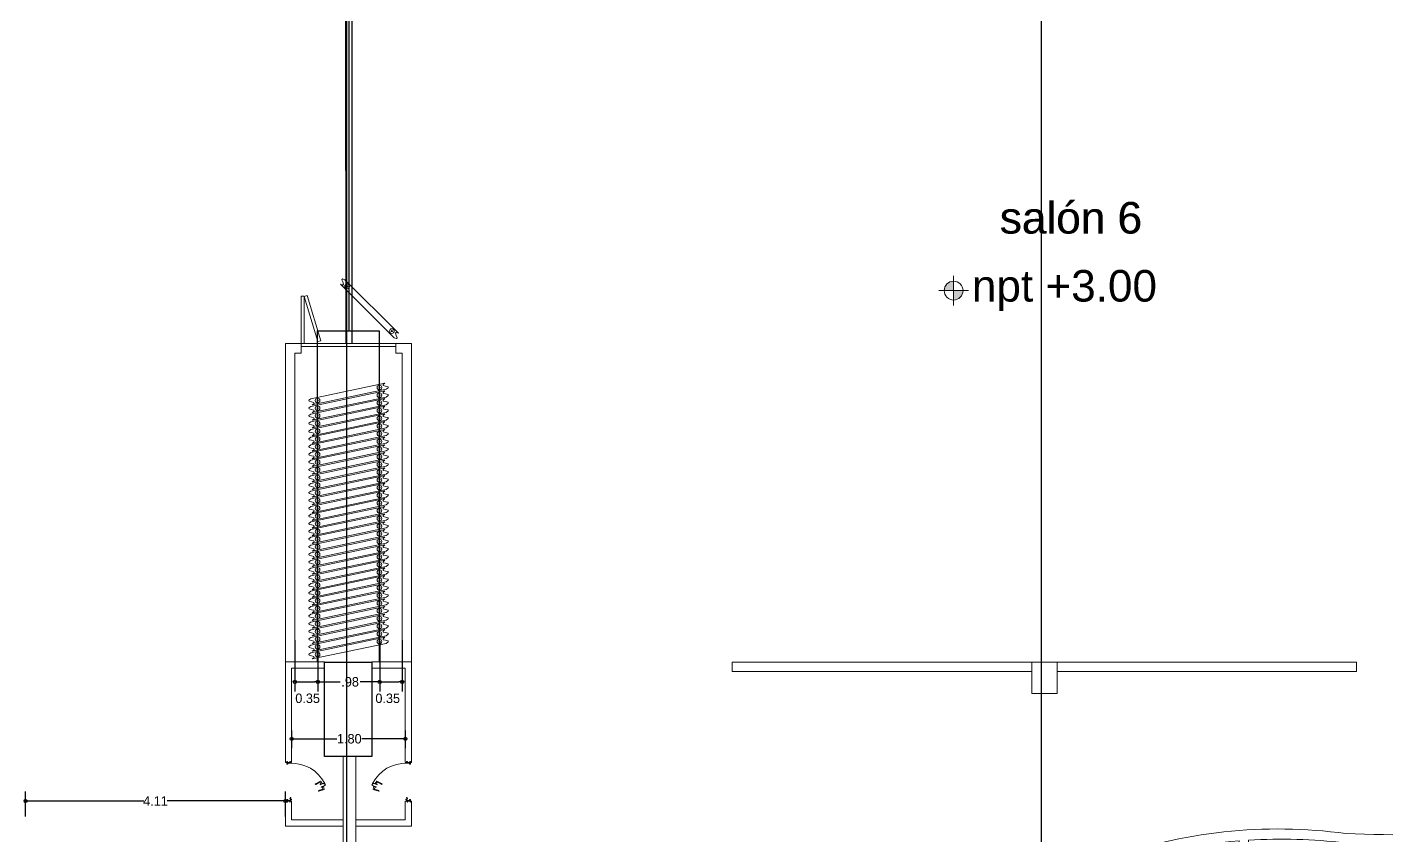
# Model space of a CAD drawing. Header units: millimetres. Extents: x 744843 to 745492, y 2520966 to 2521458.
# Drawn here: x 745366.24 to 745387.77, y 2521106.87 to 2521119.69 of the extents above; entities that cross this region are included whole.
import ezdxf

# ---------------------------------------------------------------- set-up
doc = ezdxf.new("R2010")
doc.units = ezdxf.units.MM
doc.header["$PDMODE"] = 35
doc.header["$PDSIZE"] = 1
doc.linetypes.add('CENTRO2', pattern=[28.575, 19.05, -3.175, 3.175, -3.175])
for name, color, linetype in [('A-Columnas_Pppal', 3, 'Continuous'), ('A_Cotas_Paños', 8, 'Continuous'), ('A_Ejes', 8, 'Continuous'), ('A_Muros_Mobiles', 16, 'Continuous')]:
    doc.layers.add(name, color=color, linetype=linetype)
for name, color, linetype, lineweight in [('A-Columnas_Secun', 74, 'Continuous', 20), ('A_Muros', 30, 'Continuous', 20), ('A_Muros_Concreto', 3, 'Continuous', 0), ('A_Niveles', 1, 'Continuous', 20), ('A_Puertas', 8, 'Continuous', 0), ('A_Textos', 4, 'Continuous', 20)]:
    doc.layers.add(name, color=color, linetype=linetype, lineweight=lineweight)
doc.styles.add('Arial', font='arial.ttf', dxfattribs={"height": 1})
doc.dimstyles.new('EJES', dxfattribs={"dimtxt": 0.25, "dimasz": 0.25, "dimexe": 0.5, "dimexo": 0.25, "dimgap": 0.01, "dimtad": 0, "dimtih": 1, "dimtoh": 1, "dimzin": 4, "dimdsep": 46, "dimtxsty": 'Standard', "dimblk": 'ORIGIN', "dimcen": 0.09, "dimclrd": 8, "dimclre": 8, "dimclrt": 4, "dimadec": 1, "dimazin": 0, "dimtfac": 1, "dimtofl": 0, "dimtmove": 2, "dimatfit": 3, "dimfxl": 0.15, "dimtolj": 1, "dimtzin": 0, "dimlwd": -1, "dimlwe": -1, "dimarcsym": 0})

# ---------------------------------------------------------------- blocks, each defined once
blk = doc.blocks.new('A$C05567849')
at = {"layer": 'A_Muros_Mobiles', "color": 8, "linetype": 'ByBlock', "lineweight": 5}
for p, q in [((-12, 0), (-12.35, -0.17)), ((-12, 0), (0, 0)), ((0, 0), (-0.35, -0.17)), ((-12.35, -0.17), (-12.35, -0.33)), ((-12, -0.5), (-12.35, -0.33)), ((-12, -0.5), (-11.65, -0.67)), ((-12, -1), (-11.65, -0.83)), ((0, -1), (-12, -1)), ((-11.65, -0.83), (-11.65, -0.67)), ((-0.35, -0.17), (-0.35, -0.33)), ((0, -0.5), (-0.35, -0.33)), ((0, -0.5), (0.35, -0.67)), ((0, -1), (0.35, -0.83)), ((0.35, -0.83), (0.35, -0.67))]:
    blk.add_line(p, q, dxfattribs=at)
for centre, radius in [((-11, -0.5), 0.373), ((-11, -0.5), 0.0915), ((-1, -0.5), 0.373), ((-1, -0.5), 0.0915)]:
    blk.add_circle(centre, radius, dxfattribs=at)
blk = doc.blocks.new('A_Puerta_60')
at = {"layer": 'A_Puertas'}
for p, q in [((0.056, 0.61), (0.001, 0.61)), ((0.452, 0.271), (0.455, 0.266)), ((0.534, 0.316), (0.453, 0.274)), ((0.458, 0.265), (0.524, 0.3)), ((0.528, 0.298), (0.539, 0.269)), ((0.574, 0.281), (0.53, 0.262)), ((0.53, 0.262), (0.541, 0.27)), ((0.531, 0.258), (0.53, 0.262)), ((0.576, 0.278), (0.531, 0.258)), ((0.537, 0.316), (0.562, 0.279)), ((0.561, 0.279), (0.541, 0.27)), ((0.591, 0.243), (0.546, 0.224)), ((0.546, 0.224), (0.548, 0.22)), ((0.592, 0.239), (0.548, 0.22)), ((0.548, 0.22), (0.561, 0.223)), ((0.573, 0.194), (0.56, 0.222)), ((0.574, 0.281), (0.561, 0.279)), ((0.582, 0.232), (0.561, 0.223)), ((0.576, 0.278), (0.574, 0.281)), ((0.58, 0.278), (0.579, 0.279)), ((0.592, 0.239), (0.582, 0.232)), ((0.592, 0.189), (0.583, 0.232)), ((0.591, 0.243), (0.592, 0.239)), ((0.594, 0.246), (0.594, 0.245)), ((0.055, 0), (0.001, 0)), ((0.025, 0.009), (0.026, 0.009)), ((0.025, 0.008), (0.025, 0.009)), ((0.026, 0.008), (0.025, 0.008)), ((0.055, 0.009), (0.026, 0.009)), ((0.055, 0.008), (0.026, 0.008)), ((0.048, 0.045), (0.049, 0.045)), ((0.061, 0.016), (0.048, 0.045)), ((0.049, 0.045), (0.05, 0.045)), ((0.062, 0.016), (0.05, 0.045)), ((0.051, 0.053), (0.066, 0.059)), ((0.051, 0.045), (0.062, 0.05)), ((0.06, 0.024), (0.051, 0.045)), ((0.059, 0.055), (0.053, 0.053)), ((0.063, 0.049), (0.054, 0.045)), ((0.054, 0.045), (0.062, 0.026)), ((0.057, 0.009), (0.056, 0.009)), ((0.058, 0.008), (0.056, 0.008)), ((0.062, 0.05), (0.059, 0.055)), ((0.066, 0.058), (0.06, 0.056)), ((0.06, 0.056), (0.063, 0.049)), ((0.071, 0.029), (0.06, 0.024)), ((0.062, 0.026), (0.071, 0.03)), ((0.066, 0.058), (0.066, 0.06)), ((0.066, 0.059), (0.066, 0.058)), ((0.081, 0.026), (0.066, 0.019)), ((0.067, 0.02), (0.073, 0.023)), ((0.071, 0.03), (0.074, 0.024)), ((0.073, 0.023), (0.071, 0.029)), ((0.074, 0.024), (0.08, 0.026)), ((0.08, 0.026), (0.081, 0.025)), ((0.08, 0.026), (0.081, 0.026)), ((0.501, 0.157), (0.5, 0.163)), ((0.502, 0.166), (0.572, 0.19)), ((0.591, 0.186), (0.505, 0.155))]:
    blk.add_line(p, q, dxfattribs=at)
for points in [[(0.047, 0.625), (0.055, 0.625, -0.414214), (0.056, 0.624), (0.056, 0.601, -0.414214), (0.055, 0.6), (0.017, 0.6, 0.414214), (0.016, 0.599), (0.016, 0.587, -0.414214), (0.015, 0.586), (0.001, 0.586, -0.414214), (0, 0.587), (0, 0.624, -0.414214), (0.001, 0.625), (0.009, 0.625), (0.009, 0.624), (0.001, 0.624, 0.414214), (0.001, 0.624), (0.001, 0.587, 0.414214), (0.001, 0.587), (0.015, 0.587, 0.414214), (0.015, 0.587), (0.015, 0.599, -0.414214), (0.017, 0.601), (0.055, 0.601, 0.414214), (0.056, 0.601), (0.056, 0.624, 0.414214), (0.055, 0.624), (0.047, 0.624)], [(0.598, 0.278), (0.607, 0.259), (0.598, 0.255), (0.6, 0.249), (0.594, 0.246), (0.594, 0.245), (0.609, 0.251, 2.414214), (0.608, 0.252), (0.601, 0.249), (0.599, 0.255), (0.612, 0.26), (0.611, 0.261), (0.609, 0.26), (0.601, 0.279), (0.603, 0.28), (0.603, 0.281), (0.59, 0.276), (0.587, 0.281), (0.594, 0.284, 2.414214), (0.594, 0.285), (0.58, 0.279), (0.58, 0.278), (0.586, 0.281), (0.589, 0.274)], [(0.047, -0.015), (0.055, -0.015, 0.414214), (0.056, -0.014), (0.056, 0.009, 0.414214), (0.055, 0.01), (0.017, 0.01, -0.414214), (0.016, 0.011), (0.016, 0.023, 0.414214), (0.015, 0.024), (0.001, 0.024, 0.414214), (0, 0.023), (0, -0.014, 0.414214), (0.001, -0.015), (0.009, -0.015), (0.009, -0.014), (0.001, -0.014, -0.414214), (0.001, -0.014), (0.001, 0.023, -0.414214), (0.001, 0.023), (0.015, 0.023, -0.414214), (0.015, 0.023), (0.015, 0.011, 0.414214), (0.017, 0.009), (0.055, 0.009, -0.414214), (0.055, 0.009), (0.055, -0.014, -0.414214), (0.055, -0.014), (0.047, -0.014)]]:
    blk.add_lwpolyline(points, format="xyb", close=True, dxfattribs=at)
at = {"layer": 'A_Puertas', "const_width": 0.0000495}
for points in [[(0.055, 0.052), (0.052, 0.051, -1), (0.051, 0.053), (0.566, 0.273), (0.594, 0.285, -1), (0.595, 0.283), (0.592, 0.282), (0.593, 0.282), (0.595, 0.283, 1), (0.594, 0.286), (0.566, 0.273), (0.051, 0.053, 1), (0.052, 0.051), (0.055, 0.052)], [(0.068, 0.022), (0.065, 0.021, 1), (0.066, 0.019), (0.581, 0.239), (0.609, 0.251, 1), (0.608, 0.253), (0.605, 0.252), (0.605, 0.252), (0.608, 0.254, -1), (0.609, 0.251), (0.581, 0.239), (0.066, 0.019, -1), (0.065, 0.021), (0.068, 0.023)]]:
    blk.add_lwpolyline(points, format="xyb", close=True, dxfattribs=at)
at = {"layer": 'A_Puertas'}
blk.add_circle((0.062, 0.011), 0.002, dxfattribs=at)
for centre, radius, start, end in [((0.074, 0.006), 0.595, 27.5357, 91.828), ((0.454, 0.272), 0.00247, 115.6787, 214.5431), ((0.457, 0.267), 0.00247, 214.5431, 291.9397), ((0.525, 0.297), 0.00247, 12.4846, 111.9397), ((0.535, 0.314), 0.00247, 34.5431, 115.6787), ((0.052, 0.052), 0.000999, 113.5139, 23.5139), ((0.062, 0.011), 0.00499, 220.5452, 203.6468), ((0.066, 0.02), 0.000999, 23.5139, 293.5139), ((0.503, 0.163), 0.00247, 115.088, 192.4846), ((0.504, 0.158), 0.00247, 192.4846, 291.349), ((0.571, 0.193), 0.00247, 295.088, 34.5431), ((0.59, 0.188), 0.00247, 291.349, 12.4846)]:
    blk.add_arc(centre, radius, start, end, dxfattribs=at)
blk = doc.blocks.new('_Origin')
at = {"color": 0, "linetype": 'ByBlock', "lineweight": -2}
blk.add_line((0, 0), (-1, 0), dxfattribs=at)
blk.add_circle((0, 0), 0.5, dxfattribs=at)
blk = doc.blocks.new('*D170')
at = {"layer": 'A_Cotas_Paños', "color": 8, "transparency": 16777216}
for p, q in [((745370.839, 2521109.964), (745370.839, 2521109.164)), ((745371.819, 2521109.964), (745371.819, 2521109.164)), ((745370.889, 2521109.314), (745371.191, 2521109.314)), ((745371.769, 2521109.314), (745371.511, 2521109.314))]:
    blk.add_line(p, q, dxfattribs=at)
at = {"layer": 'Defpoints', "color": 0, "transparency": 16777216}
for p in [(745370.839, 2521110.114), (745371.819, 2521110.114), (745370.839, 2521109.314)]:
    blk.add_point(p, dxfattribs=at)
at = {"layer": 'A_Cotas_Paños', "color": 8, "transparency": 16777216, "xscale": 0.05, "yscale": 0.05, "zscale": 0.05, "rotation": 180}
blk.add_blockref('_Origin', (745370.839, 2521109.314), dxfattribs=at)
at = {"layer": 'A_Cotas_Paños', "color": 8, "transparency": 16777216, "xscale": 0.05, "yscale": 0.05, "zscale": 0.05}
blk.add_blockref('_Origin', (745371.819, 2521109.314), dxfattribs=at)
at = {"layer": 'A_Cotas_Paños', "color": 4, "transparency": 16777216, "insert": (745371.351, 2521109.314), "char_height": 0.15, "attachment_point": 5}
blk.add_mtext('\\A1;.98', dxfattribs=at)
blk = doc.blocks.new('*D171')
at = {"layer": 'A_Cotas_Paños', "color": 8, "transparency": 16777216}
for p, q in [((745370.475, 2521109.975), (745370.475, 2521109.164)), ((745370.839, 2521109.964), (745370.839, 2521109.164)), ((745370.525, 2521109.314), (745370.789, 2521109.314))]:
    blk.add_line(p, q, dxfattribs=at)
at = {"layer": 'Defpoints', "color": 0, "transparency": 16777216}
for p in [(745370.475, 2521110.125), (745370.839, 2521110.114), (745370.839, 2521109.314)]:
    blk.add_point(p, dxfattribs=at)
at = {"layer": 'A_Cotas_Paños', "color": 8, "transparency": 16777216, "xscale": 0.05, "yscale": 0.05, "zscale": 0.05, "rotation": 180}
blk.add_blockref('_Origin', (745370.475, 2521109.314), dxfattribs=at)
at = {"layer": 'A_Cotas_Paños', "color": 8, "transparency": 16777216, "xscale": 0.05, "yscale": 0.05, "zscale": 0.05}
blk.add_blockref('_Origin', (745370.839, 2521109.314), dxfattribs=at)
at = {"layer": 'A_Cotas_Paños', "color": 4, "transparency": 16777216, "insert": (745370.678, 2521109.053), "char_height": 0.15, "attachment_point": 5}
blk.add_mtext('\\A1;0.35', dxfattribs=at)
blk = doc.blocks.new('*D172')
at = {"layer": 'A_Cotas_Paños', "color": 8, "transparency": 16777216}
for p, q in [((745371.819, 2521109.964), (745371.819, 2521109.164)), ((745372.175, 2521109.975), (745372.175, 2521109.164)), ((745371.869, 2521109.314), (745372.125, 2521109.314))]:
    blk.add_line(p, q, dxfattribs=at)
at = {"layer": 'Defpoints', "color": 0, "transparency": 16777216}
for p in [(745371.819, 2521110.114), (745372.175, 2521110.125), (745372.175, 2521109.314)]:
    blk.add_point(p, dxfattribs=at)
at = {"layer": 'A_Cotas_Paños', "color": 8, "transparency": 16777216, "xscale": 0.05, "yscale": 0.05, "zscale": 0.05, "rotation": 180}
blk.add_blockref('_Origin', (745371.819, 2521109.314), dxfattribs=at)
at = {"layer": 'A_Cotas_Paños', "color": 8, "transparency": 16777216, "xscale": 0.05, "yscale": 0.05, "zscale": 0.05}
blk.add_blockref('_Origin', (745372.175, 2521109.314), dxfattribs=at)
at = {"layer": 'A_Cotas_Paños', "color": 4, "transparency": 16777216, "insert": (745371.946, 2521109.053), "char_height": 0.15, "attachment_point": 5}
blk.add_mtext('\\A1;0.35', dxfattribs=at)
blk = doc.blocks.new('*D205')
at = {"layer": 'A_Cotas_Paños', "color": 8, "transparency": 16777216}
for p, q in [((745370.425, 2521108.543), (745370.425, 2521108.262)), ((745370.475, 2521108.412), (745371.14, 2521108.412)), ((745372.175, 2521108.412), (745371.535, 2521108.412)), ((745372.225, 2521108.543), (745372.225, 2521108.262))]:
    blk.add_line(p, q, dxfattribs=at)
at = {"layer": 'Defpoints', "color": 0, "transparency": 16777216}
for p in [(745370.425, 2521108.693), (745372.225, 2521108.693), (745370.425, 2521108.412)]:
    blk.add_point(p, dxfattribs=at)
at = {"layer": 'A_Cotas_Paños', "color": 8, "transparency": 16777216, "xscale": 0.05, "yscale": 0.05, "zscale": 0.05, "rotation": 180}
blk.add_blockref('_Origin', (745370.425, 2521108.412), dxfattribs=at)
at = {"layer": 'A_Cotas_Paños', "color": 8, "transparency": 16777216, "xscale": 0.05, "yscale": 0.05, "zscale": 0.05}
blk.add_blockref('_Origin', (745372.225, 2521108.412), dxfattribs=at)
at = {"layer": 'A_Cotas_Paños', "color": 4, "transparency": 16777216, "insert": (745371.338, 2521108.412), "char_height": 0.15, "attachment_point": 5}
blk.add_mtext('\\A1;1.80', dxfattribs=at)
blk = doc.blocks.new('*D280')
at = {"layer": 'A_Cotas_Paños', "color": 8, "transparency": 16777216}
for p, q in [((745366.212, 2521107.18), (745366.212, 2521107.577)), ((745370.325, 2521107.18), (745370.325, 2521107.577)), ((745366.262, 2521107.427), (745368.084, 2521107.427)), ((745370.275, 2521107.427), (745368.454, 2521107.427))]:
    blk.add_line(p, q, dxfattribs=at)
at = {"layer": 'Defpoints', "color": 0, "transparency": 16777216}
for p in [(745366.212, 2521107.427), (745366.212, 2521107.03), (745370.325, 2521107.03)]:
    blk.add_point(p, dxfattribs=at)
at = {"layer": 'A_Cotas_Paños', "color": 8, "transparency": 16777216, "xscale": 0.05, "yscale": 0.05, "zscale": 0.05}
for p, rotation in [((745366.212, 2521107.427), 180.0000000324321), ((745370.325, 2521107.427), 3.2432057039955e-08)]:
    blk.add_blockref('_Origin', p, dxfattribs=dict(at, rotation=rotation))
at = {"layer": 'A_Cotas_Paños', "color": 4, "transparency": 16777216, "insert": (745368.269, 2521107.427), "char_height": 0.15, "attachment_point": 5}
blk.add_mtext('\\A1;4.11', dxfattribs=at)
blk = doc.blocks.new('niveles')
at = {"layer": 'A_Niveles'}
h = blk.add_hatch(color=256, dxfattribs=at)
h.paths.add_polyline_path([(-0.438, 0.174), (-0.289, 0.174), (-0.289, 0.323, 0.414214)])
h.paths.add_polyline_path([(-0.14, 0.174), (-0.289, 0.174), (-0.289, 0.025, 0.414214)])
for p, q in [((-0.289, 0.409), (-0.289, -0.061)), ((-0.525, 0.174), (-0.054, 0.174)), ((-0.479, 0.174), (-0.094, 0.174))]:
    blk.add_line(p, q, dxfattribs=at)
blk.add_circle((-0.289, 0.174), 0.149, dxfattribs=at)
at = {"layer": 'A_Textos', "ltscale": 0.0065, "width": 1.2}
blk.add_attdef('NIVEL', (0, 0), '', height=0.3, dxfattribs=at)

msp = doc.modelspace()

# ---------------------------------------------------------------- linework, layer by layer
at = {"layer": 'A-Columnas_Pppal'}
msp.add_lwpolyline([(745370.944, 2521109.629), (745371.694, 2521109.629), (745371.694, 2521108.13), (745370.944, 2521108.13)], close=True, dxfattribs=at)
at = {"layer": 'A-Columnas_Secun', "color": 8}
msp.add_lwpolyline([(745382.547, 2521109.629), (745382.147, 2521109.629), (745382.147, 2521109.13), (745382.547, 2521109.13)], close=True, dxfattribs=at)
at = {"layer": 'A_Ejes'}
for p, q in [((745371.3, 2521057.851), (745371.3, 2521173.138)), ((745382.3, 2521057.851), (745382.3, 2521173.138))]:
    msp.add_line(p, q, dxfattribs=at)
at = {"layer": 'A_Muros'}
for p, q in [((745387.29, 2521109.479), (745387.29, 2521109.629)), ((745382.547, 2521109.479), (745387.29, 2521109.479))]:
    msp.add_line(p, q, dxfattribs=at)
for points in [[(745370.475, 2521114.524), (745370.575, 2521114.524), (745370.575, 2521114.674), (745370.325, 2521114.674), (745370.325, 2521109.63), (745370.475, 2521109.63)], [(745372.325, 2521114.674), (745372.075, 2521114.674), (745372.075, 2521114.524), (745372.175, 2521114.524), (745372.175, 2521109.63), (745372.325, 2521109.63)], [(745371.239, 2521107.03), (745370.325, 2521107.03), (745370.325, 2521107.425), (745370.425, 2521107.425), (745370.425, 2521107.13), (745371.239, 2521107.13)], [(745371.439, 2521107.13), (745372.225, 2521107.13), (745372.225, 2521107.425), (745372.325, 2521107.425), (745372.325, 2521107.03), (745371.439, 2521107.03)]]:
    msp.add_lwpolyline(points, close=True, dxfattribs=at)
for points in [[(745370.944, 2521109.63), (745370.944, 2521109.63), (745370.325, 2521109.63), (745370.325, 2521108.036), (745370.348, 2521108.036), (745370.348, 2521108.05), (745370.357, 2521108.05), (745370.357, 2521108.05), (745370.349, 2521108.05, 0.414214), (745370.349, 2521108.049), (745370.349, 2521108.036), (745370.404, 2521108.036), (745370.404, 2521108.049, 0.414214), (745370.404, 2521108.05), (745370.396, 2521108.05), (745370.396, 2521108.05), (745370.405, 2521108.05), (745370.405, 2521108.036), (745370.425, 2521108.036), (745370.425, 2521109.53), (745370.944, 2521109.53)], [(745371.694, 2521109.63), (745371.694, 2521109.63), (745372.325, 2521109.63), (745372.325, 2521108.036), (745372.302, 2521108.036), (745372.302, 2521108.05), (745372.293, 2521108.05), (745372.293, 2521108.05), (745372.301, 2521108.05, -0.414214), (745372.301, 2521108.049), (745372.301, 2521108.036), (745372.247, 2521108.036), (745372.247, 2521108.049, -0.414214), (745372.247, 2521108.05), (745372.255, 2521108.05), (745372.255, 2521108.05), (745372.246, 2521108.05), (745372.246, 2521108.036), (745372.225, 2521108.036), (745372.225, 2521109.53), (745371.694, 2521109.53)]]:
    msp.add_lwpolyline(points, format="xyb", close=True, dxfattribs=at)
msp.add_lwpolyline([(745391.812, 2521107.486, -0.086676), (745387.119, 2521106.911, 0.122272), (745383.309, 2521106.496), (745383.373, 2521106.359, -0.071263), (745385.43, 2521106.793), (745385.43, 2521103.612), (745385.58, 2521103.612), (745385.58, 2521106.804, -0.046049), (745387.106, 2521106.762, 0.011206), (745387.736, 2521106.744), (745387.736, 2521101.61), (745382.547, 2521101.61), (745382.547, 2521101.46), (745393.239, 2521101.46)], format="xyb", dxfattribs=at)
at = {"layer": 'A_Muros_Concreto'}
for points in [[(745382.147, 2521109.629), (745377.403, 2521109.629), (745377.403, 2521109.479), (745382.147, 2521109.479)], [(745382.547, 2521109.629), (745387.29, 2521109.629), (745387.29, 2521109.479), (745382.547, 2521109.479)], [(745371.439, 2521101.435), (745371.439, 2521108.13), (745371.239, 2521108.13), (745371.239, 2521101.435)]]:
    msp.add_lwpolyline(points, close=True, dxfattribs=at)
at = {"layer": 'A_Muros_Mobiles', "color": 16, "linetype": 'Continuous'}
for p, q in [((745371.287, 2521114.673), (745371.274, 2521149.345)), ((745371.381, 2521114.673), (745371.394, 2521149.345))]:
    msp.add_line(p, q, dxfattribs=at)
at = {"layer": 'A_Muros_Mobiles', "color": 1, "linetype": 'CENTRO2'}
for p, q in [((745371.336, 2521114.874), (745371.334, 2521149.345)), ((745370.83, 2521114.874), (745371.81, 2521114.874)), ((745370.83, 2521114.874), (745370.83, 2521109.63)), ((745371.81, 2521114.874), (745371.809, 2521109.63))]:
    msp.add_line(p, q, dxfattribs=at)
at = {"layer": 'A_Puertas'}
msp.add_lwpolyline([(745370.673, 2521115.438), (745370.889, 2521114.719), (745370.841, 2521114.705), (745370.625, 2521115.423)], close=True, dxfattribs=at)
msp.add_lwpolyline([(745370.673, 2521115.438), (745370.889, 2521114.719), (745370.841, 2521114.705), (745370.625, 2521115.423)], close=True, dxfattribs=at)
msp.add_lwpolyline([(745370.673, 2521115.438), (745370.889, 2521114.719), (745370.841, 2521114.705), (745370.625, 2521115.423)], close=True, dxfattribs=at)
for points in [[(745370.625, 2521114.677), (745370.575, 2521114.677), (745370.575, 2521115.427), (745370.625, 2521115.427), (745370.625, 2521114.677)], [(745370.575, 2521114.677), (745372.075, 2521114.677), (745372.075, 2521114.627), (745370.575, 2521114.627), (745370.575, 2521114.677)]]:
    msp.add_lwpolyline(points, dxfattribs=at)

# ---------------------------------------------------------------- block references
at = {"layer": 'A_Muros_Mobiles', "lineweight": 15, "zscale": 0.1}
for p, xscale, yscale, rotation in [((745371.198, 2521115.615), 0.1000000000348082, 0.1000000000348082, 135.0574439698448), ((745370.749, 2521113.703), 0.09999999998161027, 0.1000000000882153, 191.8621656486606), ((745370.749, 2521113.581), 0.09999999998161027, 0.1000000000882153, 191.8621656486606), ((745370.749, 2521113.459), 0.09999999998161027, 0.1000000000882153, 191.8621656486606), ((745370.749, 2521113.337), 0.09999999998161027, 0.1000000000882153, 191.8621656486606), ((745370.749, 2521113.215), 0.09999999998161029, 0.1000000000882153, 191.8621656486606), ((745370.749, 2521113.093), 0.09999999998161029, 0.1000000000882153, 191.8621656486606), ((745370.749, 2521112.971), 0.09999999998161029, 0.1000000000882153, 191.8621656486606), ((745370.749, 2521112.849), 0.09999999998161029, 0.1000000000882153, 191.8621656486606), ((745370.749, 2521112.727), 0.09999999998161029, 0.1000000000882153, 191.8621656486606), ((745370.749, 2521112.605), 0.09999999998161029, 0.1000000000882153, 191.8621656486606), ((745370.749, 2521112.483), 0.09999999998161029, 0.1000000000882153, 191.8621656486606), ((745370.749, 2521112.361), 0.09999999998161029, 0.1000000000882153, 191.8621656486606), ((745370.749, 2521112.239), 0.09999999998161029, 0.1000000000882153, 191.8621656486606), ((745370.749, 2521112.117), 0.09999999998161029, 0.1000000000882153, 191.8621656486606), ((745370.749, 2521111.995), 0.09999999998161029, 0.1000000000882153, 191.8621656486606), ((745370.749, 2521111.873), 0.09999999998161029, 0.1000000000882153, 191.8621656486606), ((745370.749, 2521111.751), 0.09999999998161029, 0.1000000000882153, 191.8621656486606), ((745370.749, 2521111.629), 0.09999999998161029, 0.1000000000882153, 191.8621656486606), ((745370.749, 2521111.507), 0.09999999998161029, 0.1000000000882153, 191.8621656486606), ((745370.749, 2521111.385), 0.09999999998161029, 0.1000000000882153, 191.8621656486606), ((745370.749, 2521111.263), 0.09999999998161029, 0.1000000000882153, 191.8621656486606), ((745370.749, 2521111.141), 0.09999999998161029, 0.1000000000882153, 191.8621656486606), ((745370.749, 2521111.019), 0.09999999998161029, 0.1000000000882153, 191.8621656486606), ((745370.749, 2521110.897), 0.09999999998161029, 0.1000000000882153, 191.8621656486606), ((745370.749, 2521110.775), 0.09999999998161029, 0.1000000000882153, 191.8621656486606), ((745370.749, 2521110.653), 0.09999999998161029, 0.1000000000882153, 191.8621656486606), ((745370.749, 2521110.531), 0.09999999998161029, 0.1000000000882153, 191.8621656486606), ((745370.749, 2521110.409), 0.09999999998161029, 0.1000000000882153, 191.8621656486606), ((745370.749, 2521110.287), 0.09999999998161029, 0.1000000000882153, 191.8621656486606), ((745370.749, 2521110.165), 0.09999999998161029, 0.1000000000882153, 191.8621656486606), ((745370.749, 2521110.043), 0.09999999998161029, 0.1000000000882153, 191.8621656486606), ((745370.749, 2521109.921), 0.09999999998161029, 0.1000000000882153, 191.8621656486606), ((745370.749, 2521109.799), 0.09999999998161029, 0.1000000000882153, 191.8621656486606), ((745370.749, 2521109.677), 0.09999999998161029, 0.1000000000882153, 191.8621656486606)]:
    msp.add_blockref('A$C05567849', p, dxfattribs=dict(at, xscale=xscale, yscale=yscale, rotation=rotation))
at = {"layer": 'A_Puertas', "color": 8}
msp.add_blockref('A_Puerta_60', (745370.348, 2521107.425), dxfattribs=at)
at = {"layer": 'A_Puertas', "color": 8, "xscale": -1}
msp.add_blockref('A_Puerta_60', (745372.309, 2521107.425), dxfattribs=at)
at = {"layer": 'A_Textos'}
ref = msp.add_blockref('niveles', (745381.197, 2521115.34), dxfattribs=at)
ref.add_attrib('NIVEL', 'npt +3.00', (745381.197, 2521115.34), dxfattribs={"ltscale": 0.0065, "height": 0.5, "style": 'Arial'})

# ---------------------------------------------------------------- texts
at = {"layer": 'A_Textos', "ltscale": 0.1, "char_height": 0.5, "width": 2.39741, "attachment_point": 1, "style": 'Arial'}
for insert in [(745381.637, 2521116.918), (745381.644, 2521116.918)]:
    msp.add_mtext('{\\fArial|b0|i0|c238|p34;salón }6', dxfattribs=dict(at, insert=insert))

# ---------------------------------------------------------------- dimensions: what is measured, and where the dimension line sits
at = {"layer": 'A_Cotas_Paños'}
for base, p1, p2, picture, middle in [((745370.839, 2521109.314), (745370.475, 2521110.125), (745370.839, 2521110.114), '*D171', (745370.678, 2521109.053)), ((745372.175, 2521109.314), (745371.819, 2521110.114), (745372.175, 2521110.125), '*D172', (745371.946, 2521109.053))]:
    dim = msp.add_linear_dim(base=base, p1=p1, p2=p2, angle=180, text='0.35', dimstyle='EJES', override={"dimtxt": 0.15, "dimasz": 0.05, "dimexe": 0.15, "dimexo": 0.15, "dimfxl": 1.25}, dxfattribs=at)
    dim.commit()
    dim.dimension.update_dxf_attribs({"geometry": picture, "text_midpoint": middle, "dimtype": 160})
for base, p1, p2, picture, middle in [((745370.839, 2521109.314), (745371.819, 2521110.114), (745370.839, 2521110.114), '*D170', (745371.351, 2521109.314)), ((745370.425, 2521108.412), (745372.225, 2521108.693), (745370.425, 2521108.693), '*D205', (745371.338, 2521108.412))]:
    dim = msp.add_linear_dim(base=base, p1=p1, p2=p2, dimstyle='EJES', override={"dimtxt": 0.15, "dimasz": 0.05, "dimexe": 0.15, "dimexo": 0.15, "dimfxl": 1.25}, dxfattribs=at)
    dim.commit()
    dim.dimension.update_dxf_attribs({"geometry": picture, "text_midpoint": middle, "dimtype": 160})
dim = msp.add_aligned_dim(p1=(745370.325, 2521107.03), p2=(745366.212, 2521107.03), distance=-0.398, dimstyle='EJES', override={"dimtxt": 0.15, "dimasz": 0.05, "dimexe": 0.15, "dimexo": 0.15, "dimfxl": 1.25}, dxfattribs=at)
dim.commit()
dim.dimension.update_dxf_attribs({"geometry": '*D280', "text_midpoint": (745368.269, 2521107.427)})

doc.saveas('drawing.dxf')
